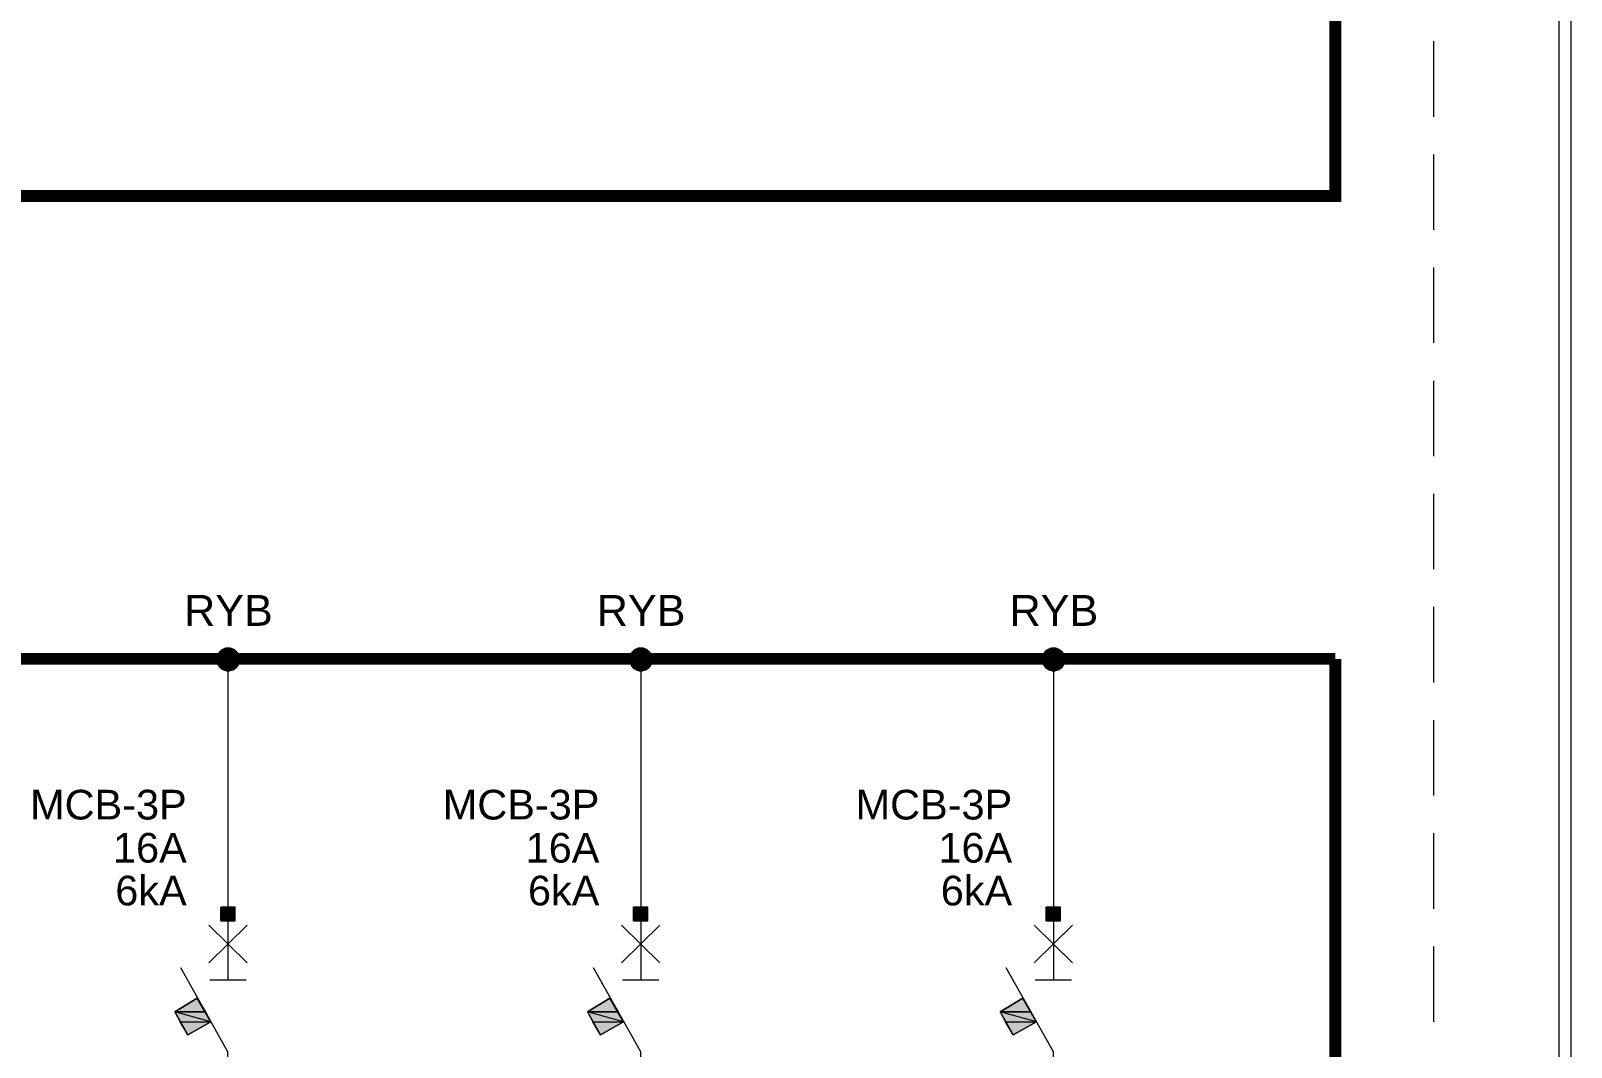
# Model space of a CAD drawing. Header units: millimetres. Extents: x -33055 to 42243, y -56860 to 24450.
# Drawn here: x 24951 to 37914, y -6829 to 1727 of the extents above; entities that cross this region are included whole.
import ezdxf
from ezdxf.enums import TextEntityAlignment as Align

# ---------------------------------------------------------------- set-up
doc = ezdxf.new("R2010")
doc.units = ezdxf.units.MM
for name, color, linetype in [('E-BUSBAR', 7, 'Continuous'), ('E-CTRL', 7, 'Continuous'), ('E-FRAME', 7, 'Continuous'), ('E-SLD', 7, 'Continuous'), ('E-TEXT', 7, 'Continuous')]:
    doc.layers.add(name, color=color, linetype=linetype)
doc.styles.add('ARIAL', font='arial.ttf')

msp = doc.modelspace()

# ---------------------------------------------------------------- hatches: boundary and pattern name
at = {"layer": 'E-SLD'}
h = msp.add_hatch(color=7, dxfattribs=at)
h.dxf.hatch_style = 1
h.paths.add_polyline_path([(26682, -3499), (26543, -3499), (26687, -3507), (26682, -3499)])
h.paths.add_polyline_path([(26543, -3499), (26687, -3507), (26538, -3507), (26543, -3499)])
h = msp.add_hatch(color=7, dxfattribs=at)
h.dxf.hatch_style = 1
h.paths.add_polyline_path([(26674, -3495), (26551, -3495), (26682, -3499), (26674, -3495)])
h.paths.add_polyline_path([(26551, -3495), (26682, -3499), (26543, -3499), (26551, -3495)])
h = msp.add_hatch(color=7, dxfattribs=at)
h.dxf.hatch_style = 1
h.paths.add_polyline_path([(26665, -3486), (26560, -3486), (26674, -3495), (26665, -3486)])
h.paths.add_polyline_path([(26560, -3486), (26674, -3495), (26551, -3495), (26560, -3486)])
h = msp.add_hatch(color=7, dxfattribs=at)
h.dxf.hatch_style = 1
h.paths.add_polyline_path([(26657, -3482), (26564, -3482), (26665, -3486), (26657, -3482)])
h.paths.add_polyline_path([(26564, -3482), (26665, -3486), (26560, -3486), (26564, -3482)])
h = msp.add_hatch(color=7, dxfattribs=at)
h.dxf.hatch_style = 1
h.paths.add_polyline_path([(26653, -3478), (26572, -3478), (26657, -3482), (26653, -3478)])
h.paths.add_polyline_path([(26572, -3478), (26657, -3482), (26564, -3482), (26572, -3478)])
h = msp.add_hatch(color=7, dxfattribs=at)
h.dxf.hatch_style = 1
h.paths.add_polyline_path([(26640, -3473), (26581, -3473), (26653, -3478), (26640, -3473)])
h.paths.add_polyline_path([(26581, -3473), (26653, -3478), (26572, -3478), (26581, -3473)])
h = msp.add_hatch(color=7, dxfattribs=at)
h.dxf.hatch_style = 1
h.paths.add_polyline_path([(26636, -3473), (26594, -3473), (26640, -3473), (26636, -3473)])
h.paths.add_polyline_path([(26594, -3473), (26640, -3473), (26581, -3473), (26594, -3473)])
h = msp.add_hatch(color=7, dxfattribs=at)
h.dxf.hatch_style = 1
h.paths.add_polyline_path([(26623, -3469), (26598, -3469), (26636, -3473), (26623, -3469)])
h.paths.add_polyline_path([(26598, -3469), (26636, -3473), (26594, -3473), (26598, -3469)])
h = msp.add_hatch(color=7, dxfattribs=at)
h.dxf.hatch_style = 1
h.paths.add_polyline_path([(26615, -3469), (26623, -3469), (26598, -3469), (26615, -3469)])
h = msp.add_hatch(color=7, dxfattribs=at)
h.dxf.hatch_style = 1
h.paths.add_polyline_path([(30156, -3499), (30016, -3499), (30160, -3507), (30156, -3499)])
h.paths.add_polyline_path([(30016, -3499), (30160, -3507), (30012, -3507), (30016, -3499)])
h = msp.add_hatch(color=7, dxfattribs=at)
h.dxf.hatch_style = 1
h.paths.add_polyline_path([(30147, -3495), (30024, -3495), (30156, -3499), (30147, -3495)])
h.paths.add_polyline_path([(30024, -3495), (30156, -3499), (30016, -3499), (30024, -3495)])
h = msp.add_hatch(color=7, dxfattribs=at)
h.dxf.hatch_style = 1
h.paths.add_polyline_path([(30139, -3486), (30033, -3486), (30147, -3495), (30139, -3486)])
h.paths.add_polyline_path([(30033, -3486), (30147, -3495), (30024, -3495), (30033, -3486)])
h = msp.add_hatch(color=7, dxfattribs=at)
h.dxf.hatch_style = 1
h.paths.add_polyline_path([(30130, -3482), (30037, -3482), (30139, -3486), (30130, -3482)])
h.paths.add_polyline_path([(30037, -3482), (30139, -3486), (30033, -3486), (30037, -3482)])
h = msp.add_hatch(color=7, dxfattribs=at)
h.dxf.hatch_style = 1
h.paths.add_polyline_path([(30126, -3478), (30045, -3478), (30130, -3482), (30126, -3478)])
h.paths.add_polyline_path([(30045, -3478), (30130, -3482), (30037, -3482), (30045, -3478)])
h = msp.add_hatch(color=7, dxfattribs=at)
h.dxf.hatch_style = 1
h.paths.add_polyline_path([(30113, -3473), (30054, -3473), (30126, -3478), (30113, -3473)])
h.paths.add_polyline_path([(30054, -3473), (30126, -3478), (30045, -3478), (30054, -3473)])
h = msp.add_hatch(color=7, dxfattribs=at)
h.dxf.hatch_style = 1
h.paths.add_polyline_path([(30109, -3473), (30067, -3473), (30113, -3473), (30109, -3473)])
h.paths.add_polyline_path([(30067, -3473), (30113, -3473), (30054, -3473), (30067, -3473)])
h = msp.add_hatch(color=7, dxfattribs=at)
h.dxf.hatch_style = 1
h.paths.add_polyline_path([(30096, -3469), (30071, -3469), (30109, -3473), (30096, -3469)])
h.paths.add_polyline_path([(30071, -3469), (30109, -3473), (30067, -3473), (30071, -3469)])
h = msp.add_hatch(color=7, dxfattribs=at)
h.dxf.hatch_style = 1
h.paths.add_polyline_path([(30088, -3469), (30096, -3469), (30071, -3469), (30088, -3469)])
h = msp.add_hatch(color=7, dxfattribs=at)
h.dxf.hatch_style = 1
h.paths.add_polyline_path([(33629, -3499), (33489, -3499), (33633, -3507), (33629, -3499)])
h.paths.add_polyline_path([(33489, -3499), (33633, -3507), (33485, -3507), (33489, -3499)])
h = msp.add_hatch(color=7, dxfattribs=at)
h.dxf.hatch_style = 1
h.paths.add_polyline_path([(33620, -3495), (33497, -3495), (33629, -3499), (33620, -3495)])
h.paths.add_polyline_path([(33497, -3495), (33629, -3499), (33489, -3499), (33497, -3495)])
h = msp.add_hatch(color=7, dxfattribs=at)
h.dxf.hatch_style = 1
h.paths.add_polyline_path([(33612, -3486), (33506, -3486), (33620, -3495), (33612, -3486)])
h.paths.add_polyline_path([(33506, -3486), (33620, -3495), (33497, -3495), (33506, -3486)])
h = msp.add_hatch(color=7, dxfattribs=at)
h.dxf.hatch_style = 1
h.paths.add_polyline_path([(33603, -3482), (33510, -3482), (33612, -3486), (33603, -3482)])
h.paths.add_polyline_path([(33510, -3482), (33612, -3486), (33506, -3486), (33510, -3482)])
h = msp.add_hatch(color=7, dxfattribs=at)
h.dxf.hatch_style = 1
h.paths.add_polyline_path([(33599, -3478), (33519, -3478), (33603, -3482), (33599, -3478)])
h.paths.add_polyline_path([(33519, -3478), (33603, -3482), (33510, -3482), (33519, -3478)])
h = msp.add_hatch(color=7, dxfattribs=at)
h.dxf.hatch_style = 1
h.paths.add_polyline_path([(33586, -3473), (33527, -3473), (33599, -3478), (33586, -3473)])
h.paths.add_polyline_path([(33527, -3473), (33599, -3478), (33519, -3478), (33527, -3473)])
h = msp.add_hatch(color=7, dxfattribs=at)
h.dxf.hatch_style = 1
h.paths.add_polyline_path([(33582, -3473), (33540, -3473), (33586, -3473), (33582, -3473)])
h.paths.add_polyline_path([(33540, -3473), (33586, -3473), (33527, -3473), (33540, -3473)])
h = msp.add_hatch(color=7, dxfattribs=at)
h.dxf.hatch_style = 1
h.paths.add_polyline_path([(33569, -3469), (33544, -3469), (33582, -3473), (33569, -3469)])
h.paths.add_polyline_path([(33544, -3469), (33582, -3473), (33540, -3473), (33544, -3469)])
h = msp.add_hatch(color=7, dxfattribs=at)
h.dxf.hatch_style = 1
h.paths.add_polyline_path([(33561, -3469), (33569, -3469), (33544, -3469), (33561, -3469)])
h = msp.add_hatch(color=7, dxfattribs=at)
h.dxf.hatch_style = 1
h.paths.add_polyline_path([(26704, -3537), (26522, -3537), (26704, -3545), (26704, -3537)])
h.paths.add_polyline_path([(26522, -3537), (26704, -3545), (26517, -3545), (26522, -3537)])
h = msp.add_hatch(color=7, dxfattribs=at)
h.dxf.hatch_style = 1
h.paths.add_polyline_path([(26704, -3545), (26517, -3545), (26708, -3554), (26704, -3545)])
h.paths.add_polyline_path([(26517, -3545), (26708, -3554), (26517, -3554), (26517, -3545)])
h = msp.add_hatch(color=7, dxfattribs=at)
h.dxf.hatch_style = 1
h.paths.add_polyline_path([(26708, -3554), (26517, -3554), (26708, -3567), (26708, -3554)])
h.paths.add_polyline_path([(26517, -3554), (26708, -3567), (26517, -3567), (26517, -3554)])
h = msp.add_hatch(color=7, dxfattribs=at)
h.dxf.hatch_style = 1
h.paths.add_polyline_path([(26708, -3567), (26517, -3567), (26708, -3575), (26708, -3567)])
h.paths.add_polyline_path([(26517, -3567), (26708, -3575), (26517, -3575), (26517, -3567)])
h = msp.add_hatch(color=7, dxfattribs=at)
h.dxf.hatch_style = 1
h.paths.add_polyline_path([(26708, -3575), (26517, -3575), (26704, -3583), (26708, -3575)])
h.paths.add_polyline_path([(26517, -3575), (26704, -3583), (26517, -3583), (26517, -3575)])
h = msp.add_hatch(color=7, dxfattribs=at)
h.dxf.hatch_style = 1
h.paths.add_polyline_path([(26704, -3583), (26517, -3583), (26704, -3592), (26704, -3583)])
h.paths.add_polyline_path([(26517, -3583), (26704, -3592), (26522, -3592), (26517, -3583)])
h = msp.add_hatch(color=7, dxfattribs=at)
h.dxf.hatch_style = 1
h.paths.add_polyline_path([(26699, -3528), (26526, -3528), (26704, -3537), (26699, -3528)])
h.paths.add_polyline_path([(26526, -3528), (26704, -3537), (26522, -3537), (26526, -3528)])
h = msp.add_hatch(color=7, dxfattribs=at)
h.dxf.hatch_style = 1
h.paths.add_polyline_path([(26704, -3592), (26522, -3592), (26699, -3600), (26704, -3592)])
h.paths.add_polyline_path([(26522, -3592), (26699, -3600), (26526, -3600), (26522, -3592)])
h = msp.add_hatch(color=7, dxfattribs=at)
h.dxf.hatch_style = 1
h.paths.add_polyline_path([(26691, -3511), (26534, -3511), (26695, -3520), (26691, -3511)])
h.paths.add_polyline_path([(26534, -3511), (26695, -3520), (26526, -3520), (26534, -3511)])
h = msp.add_hatch(color=7, dxfattribs=at)
h.dxf.hatch_style = 1
h.paths.add_polyline_path([(26695, -3520), (26526, -3520), (26699, -3528), (26695, -3520)])
h.paths.add_polyline_path([(26526, -3520), (26699, -3528), (26526, -3528), (26526, -3520)])
h = msp.add_hatch(color=7, dxfattribs=at)
h.dxf.hatch_style = 1
h.paths.add_polyline_path([(26699, -3600), (26526, -3600), (26695, -3609), (26699, -3600)])
h.paths.add_polyline_path([(26526, -3600), (26695, -3609), (26526, -3609), (26526, -3600)])
h = msp.add_hatch(color=7, dxfattribs=at)
h.dxf.hatch_style = 1
h.paths.add_polyline_path([(26695, -3609), (26526, -3609), (26691, -3617), (26695, -3609)])
h.paths.add_polyline_path([(26526, -3609), (26691, -3617), (26534, -3617), (26526, -3609)])
h = msp.add_hatch(color=7, dxfattribs=at)
h.dxf.hatch_style = 1
h.paths.add_polyline_path([(26687, -3507), (26538, -3507), (26691, -3511), (26687, -3507)])
h.paths.add_polyline_path([(26538, -3507), (26691, -3511), (26534, -3511), (26538, -3507)])
h = msp.add_hatch(color=7, dxfattribs=at)
h.dxf.hatch_style = 1
h.paths.add_polyline_path([(26691, -3617), (26534, -3617), (26687, -3626), (26691, -3617)])
h.paths.add_polyline_path([(26534, -3617), (26687, -3626), (26538, -3626), (26534, -3617)])
h = msp.add_hatch(color=7, dxfattribs=at)
h.dxf.hatch_style = 1
h.paths.add_polyline_path([(26687, -3626), (26538, -3626), (26682, -3630), (26687, -3626)])
h.paths.add_polyline_path([(26538, -3626), (26682, -3630), (26543, -3630), (26538, -3626)])
h = msp.add_hatch(color=7, dxfattribs=at)
h.dxf.hatch_style = 1
h.paths.add_polyline_path([(30177, -3537), (29995, -3537), (30177, -3545), (30177, -3537)])
h.paths.add_polyline_path([(29995, -3537), (30177, -3545), (29990, -3545), (29995, -3537)])
h = msp.add_hatch(color=7, dxfattribs=at)
h.dxf.hatch_style = 1
h.paths.add_polyline_path([(30177, -3545), (29990, -3545), (30181, -3554), (30177, -3545)])
h.paths.add_polyline_path([(29990, -3545), (30181, -3554), (29990, -3554), (29990, -3545)])
h = msp.add_hatch(color=7, dxfattribs=at)
h.dxf.hatch_style = 1
h.paths.add_polyline_path([(30181, -3554), (29990, -3554), (30181, -3567), (30181, -3554)])
h.paths.add_polyline_path([(29990, -3554), (30181, -3567), (29990, -3567), (29990, -3554)])
h = msp.add_hatch(color=7, dxfattribs=at)
h.dxf.hatch_style = 1
h.paths.add_polyline_path([(30181, -3567), (29990, -3567), (30181, -3575), (30181, -3567)])
h.paths.add_polyline_path([(29990, -3567), (30181, -3575), (29990, -3575), (29990, -3567)])
h = msp.add_hatch(color=7, dxfattribs=at)
h.dxf.hatch_style = 1
h.paths.add_polyline_path([(30181, -3575), (29990, -3575), (30177, -3583), (30181, -3575)])
h.paths.add_polyline_path([(29990, -3575), (30177, -3583), (29990, -3583), (29990, -3575)])
h = msp.add_hatch(color=7, dxfattribs=at)
h.dxf.hatch_style = 1
h.paths.add_polyline_path([(30177, -3583), (29990, -3583), (30177, -3592), (30177, -3583)])
h.paths.add_polyline_path([(29990, -3583), (30177, -3592), (29995, -3592), (29990, -3583)])
h = msp.add_hatch(color=7, dxfattribs=at)
h.dxf.hatch_style = 1
h.paths.add_polyline_path([(30172, -3528), (29999, -3528), (30177, -3537), (30172, -3528)])
h.paths.add_polyline_path([(29999, -3528), (30177, -3537), (29995, -3537), (29999, -3528)])
h = msp.add_hatch(color=7, dxfattribs=at)
h.dxf.hatch_style = 1
h.paths.add_polyline_path([(30177, -3592), (29995, -3592), (30172, -3600), (30177, -3592)])
h.paths.add_polyline_path([(29995, -3592), (30172, -3600), (29999, -3600), (29995, -3592)])
h = msp.add_hatch(color=7, dxfattribs=at)
h.dxf.hatch_style = 1
h.paths.add_polyline_path([(30164, -3511), (30007, -3511), (30168, -3520), (30164, -3511)])
h.paths.add_polyline_path([(30007, -3511), (30168, -3520), (29999, -3520), (30007, -3511)])
h = msp.add_hatch(color=7, dxfattribs=at)
h.dxf.hatch_style = 1
h.paths.add_polyline_path([(30168, -3520), (29999, -3520), (30172, -3528), (30168, -3520)])
h.paths.add_polyline_path([(29999, -3520), (30172, -3528), (29999, -3528), (29999, -3520)])
h = msp.add_hatch(color=7, dxfattribs=at)
h.dxf.hatch_style = 1
h.paths.add_polyline_path([(30172, -3600), (29999, -3600), (30168, -3609), (30172, -3600)])
h.paths.add_polyline_path([(29999, -3600), (30168, -3609), (29999, -3609), (29999, -3600)])
h = msp.add_hatch(color=7, dxfattribs=at)
h.dxf.hatch_style = 1
h.paths.add_polyline_path([(30168, -3609), (29999, -3609), (30164, -3617), (30168, -3609)])
h.paths.add_polyline_path([(29999, -3609), (30164, -3617), (30007, -3617), (29999, -3609)])
h = msp.add_hatch(color=7, dxfattribs=at)
h.dxf.hatch_style = 1
h.paths.add_polyline_path([(30160, -3507), (30012, -3507), (30164, -3511), (30160, -3507)])
h.paths.add_polyline_path([(30012, -3507), (30164, -3511), (30007, -3511), (30012, -3507)])
h = msp.add_hatch(color=7, dxfattribs=at)
h.dxf.hatch_style = 1
h.paths.add_polyline_path([(30164, -3617), (30007, -3617), (30160, -3626), (30164, -3617)])
h.paths.add_polyline_path([(30007, -3617), (30160, -3626), (30012, -3626), (30007, -3617)])
h = msp.add_hatch(color=7, dxfattribs=at)
h.dxf.hatch_style = 1
h.paths.add_polyline_path([(30160, -3626), (30012, -3626), (30156, -3630), (30160, -3626)])
h.paths.add_polyline_path([(30012, -3626), (30156, -3630), (30016, -3630), (30012, -3626)])
h = msp.add_hatch(color=7, dxfattribs=at)
h.dxf.hatch_style = 1
h.paths.add_polyline_path([(33650, -3537), (33468, -3537), (33650, -3545), (33650, -3537)])
h.paths.add_polyline_path([(33468, -3537), (33650, -3545), (33464, -3545), (33468, -3537)])
h = msp.add_hatch(color=7, dxfattribs=at)
h.dxf.hatch_style = 1
h.paths.add_polyline_path([(33650, -3545), (33464, -3545), (33654, -3554), (33650, -3545)])
h.paths.add_polyline_path([(33464, -3545), (33654, -3554), (33464, -3554), (33464, -3545)])
h = msp.add_hatch(color=7, dxfattribs=at)
h.dxf.hatch_style = 1
h.paths.add_polyline_path([(33654, -3554), (33464, -3554), (33654, -3567), (33654, -3554)])
h.paths.add_polyline_path([(33464, -3554), (33654, -3567), (33464, -3567), (33464, -3554)])
h = msp.add_hatch(color=7, dxfattribs=at)
h.dxf.hatch_style = 1
h.paths.add_polyline_path([(33654, -3567), (33464, -3567), (33654, -3575), (33654, -3567)])
h.paths.add_polyline_path([(33464, -3567), (33654, -3575), (33464, -3575), (33464, -3567)])
h = msp.add_hatch(color=7, dxfattribs=at)
h.dxf.hatch_style = 1
h.paths.add_polyline_path([(33654, -3575), (33464, -3575), (33650, -3583), (33654, -3575)])
h.paths.add_polyline_path([(33464, -3575), (33650, -3583), (33464, -3583), (33464, -3575)])
h = msp.add_hatch(color=7, dxfattribs=at)
h.dxf.hatch_style = 1
h.paths.add_polyline_path([(33650, -3583), (33464, -3583), (33650, -3592), (33650, -3583)])
h.paths.add_polyline_path([(33464, -3583), (33650, -3592), (33468, -3592), (33464, -3583)])
h = msp.add_hatch(color=7, dxfattribs=at)
h.dxf.hatch_style = 1
h.paths.add_polyline_path([(33646, -3528), (33472, -3528), (33650, -3537), (33646, -3528)])
h.paths.add_polyline_path([(33472, -3528), (33650, -3537), (33468, -3537), (33472, -3528)])
h = msp.add_hatch(color=7, dxfattribs=at)
h.dxf.hatch_style = 1
h.paths.add_polyline_path([(33650, -3592), (33468, -3592), (33646, -3600), (33650, -3592)])
h.paths.add_polyline_path([(33468, -3592), (33646, -3600), (33472, -3600), (33468, -3592)])
h = msp.add_hatch(color=7, dxfattribs=at)
h.dxf.hatch_style = 1
h.paths.add_polyline_path([(33637, -3511), (33480, -3511), (33641, -3520), (33637, -3511)])
h.paths.add_polyline_path([(33480, -3511), (33641, -3520), (33472, -3520), (33480, -3511)])
h = msp.add_hatch(color=7, dxfattribs=at)
h.dxf.hatch_style = 1
h.paths.add_polyline_path([(33641, -3520), (33472, -3520), (33646, -3528), (33641, -3520)])
h.paths.add_polyline_path([(33472, -3520), (33646, -3528), (33472, -3528), (33472, -3520)])
h = msp.add_hatch(color=7, dxfattribs=at)
h.dxf.hatch_style = 1
h.paths.add_polyline_path([(33646, -3600), (33472, -3600), (33641, -3609), (33646, -3600)])
h.paths.add_polyline_path([(33472, -3600), (33641, -3609), (33472, -3609), (33472, -3600)])
h = msp.add_hatch(color=7, dxfattribs=at)
h.dxf.hatch_style = 1
h.paths.add_polyline_path([(33641, -3609), (33472, -3609), (33637, -3617), (33641, -3609)])
h.paths.add_polyline_path([(33472, -3609), (33637, -3617), (33480, -3617), (33472, -3609)])
h = msp.add_hatch(color=7, dxfattribs=at)
h.dxf.hatch_style = 1
h.paths.add_polyline_path([(33633, -3507), (33485, -3507), (33637, -3511), (33633, -3507)])
h.paths.add_polyline_path([(33485, -3507), (33637, -3511), (33480, -3511), (33485, -3507)])
h = msp.add_hatch(color=7, dxfattribs=at)
h.dxf.hatch_style = 1
h.paths.add_polyline_path([(33637, -3617), (33480, -3617), (33633, -3626), (33637, -3617)])
h.paths.add_polyline_path([(33480, -3617), (33633, -3626), (33485, -3626), (33480, -3617)])
h = msp.add_hatch(color=7, dxfattribs=at)
h.dxf.hatch_style = 1
h.paths.add_polyline_path([(33633, -3626), (33485, -3626), (33629, -3630), (33633, -3626)])
h.paths.add_polyline_path([(33485, -3626), (33629, -3630), (33489, -3630), (33485, -3626)])
h = msp.add_hatch(color=7, dxfattribs=at)
h.dxf.hatch_style = 1
h.paths.add_polyline_path([(26682, -3630), (26543, -3630), (26674, -3638), (26682, -3630)])
h.paths.add_polyline_path([(26543, -3630), (26674, -3638), (26551, -3638), (26543, -3630)])
h = msp.add_hatch(color=7, dxfattribs=at)
h.dxf.hatch_style = 1
h.paths.add_polyline_path([(26674, -3638), (26551, -3638), (26665, -3643), (26674, -3638)])
h.paths.add_polyline_path([(26551, -3638), (26665, -3643), (26560, -3643), (26551, -3638)])
h = msp.add_hatch(color=7, dxfattribs=at)
h.dxf.hatch_style = 1
h.paths.add_polyline_path([(26665, -3643), (26560, -3643), (26657, -3647), (26665, -3643)])
h.paths.add_polyline_path([(26560, -3643), (26657, -3647), (26564, -3647), (26560, -3643)])
h = msp.add_hatch(color=7, dxfattribs=at)
h.dxf.hatch_style = 1
h.paths.add_polyline_path([(26657, -3647), (26564, -3647), (26653, -3651), (26657, -3647)])
h.paths.add_polyline_path([(26564, -3647), (26653, -3651), (26572, -3651), (26564, -3647)])
h = msp.add_hatch(color=7, dxfattribs=at)
h.dxf.hatch_style = 1
h.paths.add_polyline_path([(26653, -3651), (26572, -3651), (26640, -3655), (26653, -3651)])
h.paths.add_polyline_path([(26572, -3651), (26640, -3655), (26581, -3655), (26572, -3651)])
h = msp.add_hatch(color=7, dxfattribs=at)
h.dxf.hatch_style = 1
h.paths.add_polyline_path([(26640, -3655), (26581, -3655), (26636, -3655), (26640, -3655)])
h.paths.add_polyline_path([(26581, -3655), (26636, -3655), (26594, -3655), (26581, -3655)])
h = msp.add_hatch(color=7, dxfattribs=at)
h.dxf.hatch_style = 1
h.paths.add_polyline_path([(26594, -3655), (26598, -3660), (26623, -3660), (26594, -3655)])
h.paths.add_polyline_path([(26598, -3660), (26623, -3660), (26615, -3660), (26598, -3660)])
h = msp.add_hatch(color=7, dxfattribs=at)
h.dxf.hatch_style = 1
h.paths.add_polyline_path([(26594, -3655), (26636, -3655), (26623, -3660), (26594, -3655)])
h = msp.add_hatch(color=7, dxfattribs=at)
h.dxf.hatch_style = 1
h.paths.add_polyline_path([(30156, -3630), (30016, -3630), (30147, -3638), (30156, -3630)])
h.paths.add_polyline_path([(30016, -3630), (30147, -3638), (30024, -3638), (30016, -3630)])
h = msp.add_hatch(color=7, dxfattribs=at)
h.dxf.hatch_style = 1
h.paths.add_polyline_path([(30147, -3638), (30024, -3638), (30139, -3643), (30147, -3638)])
h.paths.add_polyline_path([(30024, -3638), (30139, -3643), (30033, -3643), (30024, -3638)])
h = msp.add_hatch(color=7, dxfattribs=at)
h.dxf.hatch_style = 1
h.paths.add_polyline_path([(30139, -3643), (30033, -3643), (30130, -3647), (30139, -3643)])
h.paths.add_polyline_path([(30033, -3643), (30130, -3647), (30037, -3647), (30033, -3643)])
h = msp.add_hatch(color=7, dxfattribs=at)
h.dxf.hatch_style = 1
h.paths.add_polyline_path([(30130, -3647), (30037, -3647), (30126, -3651), (30130, -3647)])
h.paths.add_polyline_path([(30037, -3647), (30126, -3651), (30045, -3651), (30037, -3647)])
h = msp.add_hatch(color=7, dxfattribs=at)
h.dxf.hatch_style = 1
h.paths.add_polyline_path([(30126, -3651), (30045, -3651), (30113, -3655), (30126, -3651)])
h.paths.add_polyline_path([(30045, -3651), (30113, -3655), (30054, -3655), (30045, -3651)])
h = msp.add_hatch(color=7, dxfattribs=at)
h.dxf.hatch_style = 1
h.paths.add_polyline_path([(30113, -3655), (30054, -3655), (30109, -3655), (30113, -3655)])
h.paths.add_polyline_path([(30054, -3655), (30109, -3655), (30067, -3655), (30054, -3655)])
h = msp.add_hatch(color=7, dxfattribs=at)
h.dxf.hatch_style = 1
h.paths.add_polyline_path([(30067, -3655), (30071, -3660), (30096, -3660), (30067, -3655)])
h.paths.add_polyline_path([(30071, -3660), (30096, -3660), (30088, -3660), (30071, -3660)])
h = msp.add_hatch(color=7, dxfattribs=at)
h.dxf.hatch_style = 1
h.paths.add_polyline_path([(30067, -3655), (30109, -3655), (30096, -3660), (30067, -3655)])
h = msp.add_hatch(color=7, dxfattribs=at)
h.dxf.hatch_style = 1
h.paths.add_polyline_path([(33629, -3630), (33489, -3630), (33620, -3638), (33629, -3630)])
h.paths.add_polyline_path([(33489, -3630), (33620, -3638), (33497, -3638), (33489, -3630)])
h = msp.add_hatch(color=7, dxfattribs=at)
h.dxf.hatch_style = 1
h.paths.add_polyline_path([(33620, -3638), (33497, -3638), (33612, -3643), (33620, -3638)])
h.paths.add_polyline_path([(33497, -3638), (33612, -3643), (33506, -3643), (33497, -3638)])
h = msp.add_hatch(color=7, dxfattribs=at)
h.dxf.hatch_style = 1
h.paths.add_polyline_path([(33612, -3643), (33506, -3643), (33603, -3647), (33612, -3643)])
h.paths.add_polyline_path([(33506, -3643), (33603, -3647), (33510, -3647), (33506, -3643)])
h = msp.add_hatch(color=7, dxfattribs=at)
h.dxf.hatch_style = 1
h.paths.add_polyline_path([(33603, -3647), (33510, -3647), (33599, -3651), (33603, -3647)])
h.paths.add_polyline_path([(33510, -3647), (33599, -3651), (33519, -3651), (33510, -3647)])
h = msp.add_hatch(color=7, dxfattribs=at)
h.dxf.hatch_style = 1
h.paths.add_polyline_path([(33599, -3651), (33519, -3651), (33586, -3655), (33599, -3651)])
h.paths.add_polyline_path([(33519, -3651), (33586, -3655), (33527, -3655), (33519, -3651)])
h = msp.add_hatch(color=7, dxfattribs=at)
h.dxf.hatch_style = 1
h.paths.add_polyline_path([(33586, -3655), (33527, -3655), (33582, -3655), (33586, -3655)])
h.paths.add_polyline_path([(33527, -3655), (33582, -3655), (33540, -3655), (33527, -3655)])
h = msp.add_hatch(color=7, dxfattribs=at)
h.dxf.hatch_style = 1
h.paths.add_polyline_path([(33540, -3655), (33544, -3660), (33569, -3660), (33540, -3655)])
h.paths.add_polyline_path([(33544, -3660), (33569, -3660), (33561, -3660), (33544, -3660)])
h = msp.add_hatch(color=7, dxfattribs=at)
h.dxf.hatch_style = 1
h.paths.add_polyline_path([(33540, -3655), (33582, -3655), (33569, -3660), (33540, -3655)])
h = msp.add_hatch(color=7, dxfattribs=at)
h.dxf.hatch_style = 1
h.paths.add_polyline_path([(26670, -5649), (26551, -5649), (26670, -5764), (26670, -5649)])
h.paths.add_polyline_path([(26551, -5649), (26670, -5764), (26551, -5764), (26551, -5649)])
h = msp.add_hatch(color=7, dxfattribs=at)
h.dxf.hatch_style = 1
h.paths.add_polyline_path([(30143, -5649), (30024, -5649), (30143, -5764), (30143, -5649)])
h.paths.add_polyline_path([(30024, -5649), (30143, -5764), (30024, -5764), (30024, -5649)])
h = msp.add_hatch(color=7, dxfattribs=at)
h.dxf.hatch_style = 1
h.paths.add_polyline_path([(33616, -5649), (33497, -5649), (33616, -5764), (33616, -5649)])
h.paths.add_polyline_path([(33497, -5649), (33616, -5764), (33497, -5764), (33497, -5649)])
h = msp.add_hatch(color=7, dxfattribs=at)
h.dxf.hatch_style = 1
h.paths.add_polyline_path([(26352, -6416), (26420, -6530), (26162, -6530), (26352, -6416)])
h = msp.add_hatch(color=7, dxfattribs=at)
h.dxf.hatch_style = 1
h.paths.add_polyline_path([(29825, -6416), (29893, -6530), (29635, -6530), (29825, -6416)])
h = msp.add_hatch(color=7, dxfattribs=at)
h.dxf.hatch_style = 1
h.paths.add_polyline_path([(33298, -6416), (33366, -6530), (33108, -6530), (33298, -6416)])
h = msp.add_hatch(color=7, dxfattribs=at)
h.dxf.hatch_style = 1
h.paths.add_polyline_path([(26162, -6530), (26208, -6615), (26467, -6615), (26162, -6530)])
h.paths.add_polyline_path([(26208, -6615), (26467, -6615), (26272, -6725), (26208, -6615)])
h = msp.add_hatch(color=7, dxfattribs=at)
h.dxf.hatch_style = 1
h.paths.add_polyline_path([(26162, -6530), (26420, -6530), (26467, -6615), (26162, -6530)])
h = msp.add_hatch(color=7, dxfattribs=at)
h.dxf.hatch_style = 1
h.paths.add_polyline_path([(29635, -6530), (29681, -6615), (29940, -6615), (29635, -6530)])
h.paths.add_polyline_path([(29681, -6615), (29940, -6615), (29745, -6725), (29681, -6615)])
h = msp.add_hatch(color=7, dxfattribs=at)
h.dxf.hatch_style = 1
h.paths.add_polyline_path([(29635, -6530), (29893, -6530), (29940, -6615), (29635, -6530)])
h = msp.add_hatch(color=7, dxfattribs=at)
h.dxf.hatch_style = 1
h.paths.add_polyline_path([(33108, -6530), (33154, -6615), (33413, -6615), (33108, -6530)])
h.paths.add_polyline_path([(33154, -6615), (33413, -6615), (33218, -6725), (33154, -6615)])
h = msp.add_hatch(color=7, dxfattribs=at)
h.dxf.hatch_style = 1
h.paths.add_polyline_path([(33108, -6530), (33366, -6530), (33413, -6615), (33108, -6530)])

# ---------------------------------------------------------------- linework, layer by layer
at = {"layer": 'E-BUSBAR', "const_width": 100}
for points in [[(35929, 14874), (35929, 337), (-25829, 337), (-25829, -3560)], [(-25829, -3560), (35929, -3560)], [(35929, -3560), (35929, -18097), (-25829, -18097), (-25829, -21994)]]:
    msp.add_lwpolyline(points, dxfattribs=at)
at = {"layer": 'E-CTRL', "color": 7, "lineweight": 0}
for p, q in [((36758, 1004), (36758, 1640)), ((36758, 52), (36758, 687)), ((36758, -900), (36758, -266)), ((36758, -1853), (36758, -1218)), ((36758, -2806), (36758, -2170)), ((36758, -3758), (36758, -3123)), ((36758, -4710), (36758, -4076)), ((36758, -5663), (36758, -5028)), ((36758, -6616), (36758, -5980))]:
    msp.add_line(p, q, dxfattribs=at)
at = {"layer": 'E-FRAME', "color": 7, "lineweight": 0}
for points in [[(-33055, 24450), (-33055, -56699), (37914, -56699), (37914, 24450), (-33055, 24450)], [(-32966, 24348), (-32966, -56602), (37813, -56602), (37813, 24348), (-32966, 24348)]]:
    msp.add_lwpolyline(points, dxfattribs=at)
at = {"layer": 'E-SLD', "color": 7, "lineweight": 0}
for p, q in [((26610, -3562), (26610, -6263)), ((30084, -3562), (30084, -6263)), ((33557, -3562), (33557, -6263)), ((26450, -5802), (26771, -6119)), ((26771, -5802), (26450, -6119)), ((29923, -5802), (30244, -6119)), ((30244, -5802), (29923, -6119)), ((33396, -5802), (33718, -6119)), ((33718, -5802), (33396, -6119)), ((26458, -6263), (26763, -6263)), ((29931, -6263), (30236, -6263)), ((33404, -6263), (33709, -6263))]:
    msp.add_line(p, q, dxfattribs=at)
for points in [[(26708, -3564), (26706, -3545), (26700, -3527), (26692, -3511), (26680, -3497), (26666, -3485), (26650, -3477), (26632, -3471), (26613, -3469), (26593, -3471), (26576, -3477), (26559, -3485), (26545, -3497), (26534, -3511), (26525, -3527), (26519, -3545), (26517, -3564), (26519, -3584), (26525, -3601), (26534, -3618), (26545, -3632), (26559, -3643), (26576, -3652), (26593, -3658), (26613, -3660), (26632, -3658), (26650, -3652), (26666, -3643), (26680, -3632), (26692, -3618), (26700, -3601), (26706, -3584), (26708, -3564)], [(26543, -3499), (26687, -3507), (26538, -3507), (26543, -3499)], [(26551, -3495), (26682, -3499), (26543, -3499), (26551, -3495)], [(26682, -3499), (26543, -3499), (26687, -3507), (26682, -3499)], [(26560, -3486), (26674, -3495), (26551, -3495), (26560, -3486)], [(26674, -3495), (26551, -3495), (26682, -3499), (26674, -3495)], [(26564, -3482), (26665, -3486), (26560, -3486), (26564, -3482)], [(26665, -3486), (26560, -3486), (26674, -3495), (26665, -3486)], [(26572, -3478), (26657, -3482), (26564, -3482), (26572, -3478)], [(26657, -3482), (26564, -3482), (26665, -3486), (26657, -3482)], [(26581, -3473), (26653, -3478), (26572, -3478), (26581, -3473)], [(26653, -3478), (26572, -3478), (26657, -3482), (26653, -3478)], [(26594, -3473), (26640, -3473), (26581, -3473), (26594, -3473)], [(26640, -3473), (26581, -3473), (26653, -3478), (26640, -3473)], [(26598, -3469), (26636, -3473), (26594, -3473), (26598, -3469)], [(26636, -3473), (26594, -3473), (26640, -3473), (26636, -3473)], [(26615, -3469), (26623, -3469), (26598, -3469), (26615, -3469)], [(26623, -3469), (26598, -3469), (26636, -3473), (26623, -3469)], [(30181, -3564), (30179, -3545), (30173, -3527), (30165, -3511), (30153, -3497), (30139, -3485), (30123, -3477), (30105, -3471), (30086, -3469), (30066, -3471), (30049, -3477), (30032, -3485), (30018, -3497), (30007, -3511), (29998, -3527), (29992, -3545), (29990, -3564), (29992, -3584), (29998, -3601), (30007, -3618), (30018, -3632), (30032, -3643), (30049, -3652), (30066, -3658), (30086, -3660), (30105, -3658), (30123, -3652), (30139, -3643), (30153, -3632), (30165, -3618), (30173, -3601), (30179, -3584), (30181, -3564)], [(30016, -3499), (30160, -3507), (30012, -3507), (30016, -3499)], [(30024, -3495), (30156, -3499), (30016, -3499), (30024, -3495)], [(30156, -3499), (30016, -3499), (30160, -3507), (30156, -3499)], [(30033, -3486), (30147, -3495), (30024, -3495), (30033, -3486)], [(30147, -3495), (30024, -3495), (30156, -3499), (30147, -3495)], [(30037, -3482), (30139, -3486), (30033, -3486), (30037, -3482)], [(30139, -3486), (30033, -3486), (30147, -3495), (30139, -3486)], [(30045, -3478), (30130, -3482), (30037, -3482), (30045, -3478)], [(30130, -3482), (30037, -3482), (30139, -3486), (30130, -3482)], [(30054, -3473), (30126, -3478), (30045, -3478), (30054, -3473)], [(30126, -3478), (30045, -3478), (30130, -3482), (30126, -3478)], [(30067, -3473), (30113, -3473), (30054, -3473), (30067, -3473)], [(30113, -3473), (30054, -3473), (30126, -3478), (30113, -3473)], [(30071, -3469), (30109, -3473), (30067, -3473), (30071, -3469)], [(30109, -3473), (30067, -3473), (30113, -3473), (30109, -3473)], [(30088, -3469), (30096, -3469), (30071, -3469), (30088, -3469)], [(30096, -3469), (30071, -3469), (30109, -3473), (30096, -3469)], [(33654, -3564), (33652, -3545), (33647, -3527), (33638, -3511), (33626, -3497), (33612, -3485), (33596, -3477), (33578, -3471), (33559, -3469), (33540, -3471), (33522, -3477), (33506, -3485), (33491, -3497), (33480, -3511), (33471, -3527), (33465, -3545), (33464, -3564), (33465, -3584), (33471, -3601), (33480, -3618), (33491, -3632), (33506, -3643), (33522, -3652), (33540, -3658), (33559, -3660), (33578, -3658), (33596, -3652), (33612, -3643), (33626, -3632), (33638, -3618), (33647, -3601), (33652, -3584), (33654, -3564)], [(33489, -3499), (33633, -3507), (33485, -3507), (33489, -3499)], [(33497, -3495), (33629, -3499), (33489, -3499), (33497, -3495)], [(33629, -3499), (33489, -3499), (33633, -3507), (33629, -3499)], [(33506, -3486), (33620, -3495), (33497, -3495), (33506, -3486)], [(33620, -3495), (33497, -3495), (33629, -3499), (33620, -3495)], [(33510, -3482), (33612, -3486), (33506, -3486), (33510, -3482)], [(33612, -3486), (33506, -3486), (33620, -3495), (33612, -3486)], [(33519, -3478), (33603, -3482), (33510, -3482), (33519, -3478)], [(33603, -3482), (33510, -3482), (33612, -3486), (33603, -3482)], [(33527, -3473), (33599, -3478), (33519, -3478), (33527, -3473)], [(33599, -3478), (33519, -3478), (33603, -3482), (33599, -3478)], [(33540, -3473), (33586, -3473), (33527, -3473), (33540, -3473)], [(33586, -3473), (33527, -3473), (33599, -3478), (33586, -3473)], [(33544, -3469), (33582, -3473), (33540, -3473), (33544, -3469)], [(33582, -3473), (33540, -3473), (33586, -3473), (33582, -3473)], [(33561, -3469), (33569, -3469), (33544, -3469), (33561, -3469)], [(33569, -3469), (33544, -3469), (33582, -3473), (33569, -3469)], [(26522, -3537), (26704, -3545), (26517, -3545), (26522, -3537)], [(26704, -3545), (26517, -3545), (26708, -3554), (26704, -3545)], [(26517, -3545), (26708, -3554), (26517, -3554), (26517, -3545)], [(26708, -3554), (26517, -3554), (26708, -3567), (26708, -3554)], [(26517, -3554), (26708, -3567), (26517, -3567), (26517, -3554)], [(26708, -3567), (26517, -3567), (26708, -3575), (26708, -3567)], [(26517, -3567), (26708, -3575), (26517, -3575), (26517, -3567)], [(26708, -3575), (26517, -3575), (26704, -3583), (26708, -3575)], [(26517, -3575), (26704, -3583), (26517, -3583), (26517, -3575)], [(26704, -3583), (26517, -3583), (26704, -3592), (26704, -3583)], [(26517, -3583), (26704, -3592), (26522, -3592), (26517, -3583)], [(26526, -3528), (26704, -3537), (26522, -3537), (26526, -3528)], [(26704, -3537), (26522, -3537), (26704, -3545), (26704, -3537)], [(26704, -3592), (26522, -3592), (26699, -3600), (26704, -3592)], [(26522, -3592), (26699, -3600), (26526, -3600), (26522, -3592)], [(26534, -3511), (26695, -3520), (26526, -3520), (26534, -3511)], [(26695, -3520), (26526, -3520), (26699, -3528), (26695, -3520)], [(26526, -3520), (26699, -3528), (26526, -3528), (26526, -3520)], [(26699, -3528), (26526, -3528), (26704, -3537), (26699, -3528)], [(26699, -3600), (26526, -3600), (26695, -3609), (26699, -3600)], [(26526, -3600), (26695, -3609), (26526, -3609), (26526, -3600)], [(26695, -3609), (26526, -3609), (26691, -3617), (26695, -3609)], [(26526, -3609), (26691, -3617), (26534, -3617), (26526, -3609)], [(26538, -3507), (26691, -3511), (26534, -3511), (26538, -3507)], [(26691, -3511), (26534, -3511), (26695, -3520), (26691, -3511)], [(26691, -3617), (26534, -3617), (26687, -3626), (26691, -3617)], [(26534, -3617), (26687, -3626), (26538, -3626), (26534, -3617)], [(26687, -3507), (26538, -3507), (26691, -3511), (26687, -3507)], [(26687, -3626), (26538, -3626), (26682, -3630), (26687, -3626)], [(26538, -3626), (26682, -3630), (26543, -3630), (26538, -3626)], [(29995, -3537), (30177, -3545), (29990, -3545), (29995, -3537)], [(30177, -3545), (29990, -3545), (30181, -3554), (30177, -3545)], [(29990, -3545), (30181, -3554), (29990, -3554), (29990, -3545)], [(30181, -3554), (29990, -3554), (30181, -3567), (30181, -3554)], [(29990, -3554), (30181, -3567), (29990, -3567), (29990, -3554)], [(30181, -3567), (29990, -3567), (30181, -3575), (30181, -3567)], [(29990, -3567), (30181, -3575), (29990, -3575), (29990, -3567)], [(30181, -3575), (29990, -3575), (30177, -3583), (30181, -3575)], [(29990, -3575), (30177, -3583), (29990, -3583), (29990, -3575)], [(30177, -3583), (29990, -3583), (30177, -3592), (30177, -3583)], [(29990, -3583), (30177, -3592), (29995, -3592), (29990, -3583)], [(29999, -3528), (30177, -3537), (29995, -3537), (29999, -3528)], [(30177, -3537), (29995, -3537), (30177, -3545), (30177, -3537)], [(30177, -3592), (29995, -3592), (30172, -3600), (30177, -3592)], [(29995, -3592), (30172, -3600), (29999, -3600), (29995, -3592)], [(30007, -3511), (30168, -3520), (29999, -3520), (30007, -3511)], [(30168, -3520), (29999, -3520), (30172, -3528), (30168, -3520)], [(29999, -3520), (30172, -3528), (29999, -3528), (29999, -3520)], [(30172, -3528), (29999, -3528), (30177, -3537), (30172, -3528)], [(30172, -3600), (29999, -3600), (30168, -3609), (30172, -3600)], [(29999, -3600), (30168, -3609), (29999, -3609), (29999, -3600)], [(30168, -3609), (29999, -3609), (30164, -3617), (30168, -3609)], [(29999, -3609), (30164, -3617), (30007, -3617), (29999, -3609)], [(30012, -3507), (30164, -3511), (30007, -3511), (30012, -3507)], [(30164, -3511), (30007, -3511), (30168, -3520), (30164, -3511)], [(30164, -3617), (30007, -3617), (30160, -3626), (30164, -3617)], [(30007, -3617), (30160, -3626), (30012, -3626), (30007, -3617)], [(30160, -3507), (30012, -3507), (30164, -3511), (30160, -3507)], [(30160, -3626), (30012, -3626), (30156, -3630), (30160, -3626)], [(30012, -3626), (30156, -3630), (30016, -3630), (30012, -3626)], [(33468, -3537), (33650, -3545), (33464, -3545), (33468, -3537)], [(33650, -3545), (33464, -3545), (33654, -3554), (33650, -3545)], [(33464, -3545), (33654, -3554), (33464, -3554), (33464, -3545)], [(33654, -3554), (33464, -3554), (33654, -3567), (33654, -3554)], [(33464, -3554), (33654, -3567), (33464, -3567), (33464, -3554)], [(33654, -3567), (33464, -3567), (33654, -3575), (33654, -3567)], [(33464, -3567), (33654, -3575), (33464, -3575), (33464, -3567)], [(33654, -3575), (33464, -3575), (33650, -3583), (33654, -3575)], [(33464, -3575), (33650, -3583), (33464, -3583), (33464, -3575)], [(33650, -3583), (33464, -3583), (33650, -3592), (33650, -3583)], [(33464, -3583), (33650, -3592), (33468, -3592), (33464, -3583)], [(33472, -3528), (33650, -3537), (33468, -3537), (33472, -3528)], [(33650, -3537), (33468, -3537), (33650, -3545), (33650, -3537)], [(33650, -3592), (33468, -3592), (33646, -3600), (33650, -3592)], [(33468, -3592), (33646, -3600), (33472, -3600), (33468, -3592)], [(33480, -3511), (33641, -3520), (33472, -3520), (33480, -3511)], [(33641, -3520), (33472, -3520), (33646, -3528), (33641, -3520)], [(33472, -3520), (33646, -3528), (33472, -3528), (33472, -3520)], [(33646, -3528), (33472, -3528), (33650, -3537), (33646, -3528)], [(33646, -3600), (33472, -3600), (33641, -3609), (33646, -3600)], [(33472, -3600), (33641, -3609), (33472, -3609), (33472, -3600)], [(33641, -3609), (33472, -3609), (33637, -3617), (33641, -3609)], [(33472, -3609), (33637, -3617), (33480, -3617), (33472, -3609)], [(33485, -3507), (33637, -3511), (33480, -3511), (33485, -3507)], [(33637, -3511), (33480, -3511), (33641, -3520), (33637, -3511)], [(33637, -3617), (33480, -3617), (33633, -3626), (33637, -3617)], [(33480, -3617), (33633, -3626), (33485, -3626), (33480, -3617)], [(33633, -3507), (33485, -3507), (33637, -3511), (33633, -3507)], [(33633, -3626), (33485, -3626), (33629, -3630), (33633, -3626)], [(33485, -3626), (33629, -3630), (33489, -3630), (33485, -3626)], [(26682, -3630), (26543, -3630), (26674, -3638), (26682, -3630)], [(26543, -3630), (26674, -3638), (26551, -3638), (26543, -3630)], [(26674, -3638), (26551, -3638), (26665, -3643), (26674, -3638)], [(26551, -3638), (26665, -3643), (26560, -3643), (26551, -3638)], [(26665, -3643), (26560, -3643), (26657, -3647), (26665, -3643)], [(26560, -3643), (26657, -3647), (26564, -3647), (26560, -3643)], [(26657, -3647), (26564, -3647), (26653, -3651), (26657, -3647)], [(26564, -3647), (26653, -3651), (26572, -3651), (26564, -3647)], [(26653, -3651), (26572, -3651), (26640, -3655), (26653, -3651)], [(26572, -3651), (26640, -3655), (26581, -3655), (26572, -3651)], [(26640, -3655), (26581, -3655), (26636, -3655), (26640, -3655)], [(26581, -3655), (26636, -3655), (26594, -3655), (26581, -3655)], [(26594, -3655), (26598, -3660), (26623, -3660), (26594, -3655)], [(26594, -3655), (26636, -3655), (26623, -3660), (26594, -3655)], [(26598, -3660), (26623, -3660), (26615, -3660), (26598, -3660)], [(30156, -3630), (30016, -3630), (30147, -3638), (30156, -3630)], [(30016, -3630), (30147, -3638), (30024, -3638), (30016, -3630)], [(30147, -3638), (30024, -3638), (30139, -3643), (30147, -3638)], [(30024, -3638), (30139, -3643), (30033, -3643), (30024, -3638)], [(30139, -3643), (30033, -3643), (30130, -3647), (30139, -3643)], [(30033, -3643), (30130, -3647), (30037, -3647), (30033, -3643)], [(30130, -3647), (30037, -3647), (30126, -3651), (30130, -3647)], [(30037, -3647), (30126, -3651), (30045, -3651), (30037, -3647)], [(30126, -3651), (30045, -3651), (30113, -3655), (30126, -3651)], [(30045, -3651), (30113, -3655), (30054, -3655), (30045, -3651)], [(30113, -3655), (30054, -3655), (30109, -3655), (30113, -3655)], [(30054, -3655), (30109, -3655), (30067, -3655), (30054, -3655)], [(30067, -3655), (30071, -3660), (30096, -3660), (30067, -3655)], [(30067, -3655), (30109, -3655), (30096, -3660), (30067, -3655)], [(30071, -3660), (30096, -3660), (30088, -3660), (30071, -3660)], [(33629, -3630), (33489, -3630), (33620, -3638), (33629, -3630)], [(33489, -3630), (33620, -3638), (33497, -3638), (33489, -3630)], [(33620, -3638), (33497, -3638), (33612, -3643), (33620, -3638)], [(33497, -3638), (33612, -3643), (33506, -3643), (33497, -3638)], [(33612, -3643), (33506, -3643), (33603, -3647), (33612, -3643)], [(33506, -3643), (33603, -3647), (33510, -3647), (33506, -3643)], [(33603, -3647), (33510, -3647), (33599, -3651), (33603, -3647)], [(33510, -3647), (33599, -3651), (33519, -3651), (33510, -3647)], [(33599, -3651), (33519, -3651), (33586, -3655), (33599, -3651)], [(33519, -3651), (33586, -3655), (33527, -3655), (33519, -3651)], [(33586, -3655), (33527, -3655), (33582, -3655), (33586, -3655)], [(33527, -3655), (33582, -3655), (33540, -3655), (33527, -3655)], [(33540, -3655), (33544, -3660), (33569, -3660), (33540, -3655)], [(33540, -3655), (33582, -3655), (33569, -3660), (33540, -3655)], [(33544, -3660), (33569, -3660), (33561, -3660), (33544, -3660)], [(26551, -5649), (26551, -5764), (26670, -5764), (26670, -5649), (26551, -5649)], [(26551, -5649), (26551, -5764), (26670, -5764), (26670, -5649), (26551, -5649)], [(26670, -5649), (26551, -5649), (26670, -5764), (26670, -5649)], [(26551, -5649), (26670, -5764), (26551, -5764), (26551, -5649)], [(30024, -5649), (30024, -5764), (30143, -5764), (30143, -5649), (30024, -5649)], [(30024, -5649), (30024, -5764), (30143, -5764), (30143, -5649), (30024, -5649)], [(30143, -5649), (30024, -5649), (30143, -5764), (30143, -5649)], [(30024, -5649), (30143, -5764), (30024, -5764), (30024, -5649)], [(33497, -5649), (33497, -5764), (33616, -5764), (33616, -5649), (33497, -5649)], [(33497, -5649), (33497, -5764), (33616, -5764), (33616, -5649), (33497, -5649)], [(33616, -5649), (33497, -5649), (33616, -5764), (33616, -5649)], [(33497, -5649), (33616, -5764), (33497, -5764), (33497, -5649)], [(26610, -7372), (26610, -6869), (26213, -6162)], [(30084, -7372), (30084, -6869), (29686, -6162)], [(33557, -7372), (33557, -6869), (33159, -6162)], [(26272, -6725), (26467, -6615), (26352, -6416), (26162, -6530), (26272, -6725)], [(26352, -6416), (26420, -6530), (26162, -6530), (26352, -6416)], [(29745, -6725), (29940, -6615), (29825, -6416), (29635, -6530), (29745, -6725)], [(29825, -6416), (29893, -6530), (29635, -6530), (29825, -6416)], [(33218, -6725), (33413, -6615), (33298, -6416), (33108, -6530), (33218, -6725)], [(33298, -6416), (33366, -6530), (33108, -6530), (33298, -6416)], [(26162, -6530), (26208, -6615), (26467, -6615), (26162, -6530)], [(26162, -6530), (26420, -6530), (26467, -6615), (26162, -6530)], [(29635, -6530), (29681, -6615), (29940, -6615), (29635, -6530)], [(29635, -6530), (29893, -6530), (29940, -6615), (29635, -6530)], [(33108, -6530), (33154, -6615), (33413, -6615), (33108, -6530)], [(33108, -6530), (33366, -6530), (33413, -6615), (33108, -6530)], [(26208, -6615), (26467, -6615), (26272, -6725), (26208, -6615)], [(29681, -6615), (29940, -6615), (29745, -6725), (29681, -6615)], [(33154, -6615), (33413, -6615), (33218, -6725), (33154, -6615)]]:
    msp.add_lwpolyline(points, dxfattribs=at)

# ---------------------------------------------------------------- texts
at = {"layer": 'E-TEXT', "color": 7, "style": 'ARIAL'}
for p in [(26614, -3282), (30087, -3282), (33561, -3282)]:
    msp.add_text('RYB', height=259.9, dxfattribs=at).set_placement(p, align=Align.CENTER)
for s, p in [('MCB-3P', (26263, -4912)), ('MCB-3P', (29736, -4912)), ('MCB-3P', (33210, -4912)), ('16A', (26263, -5275)), ('16A', (29736, -5275)), ('16A', (33210, -5275)), ('6kA', (26263, -5635)), ('6kA', (29736, -5635)), ('6kA', (33210, -5635))]:
    msp.add_text(s, height=249.8, dxfattribs=at).set_placement(p, align=Align.RIGHT)

doc.saveas('drawing.dxf')
